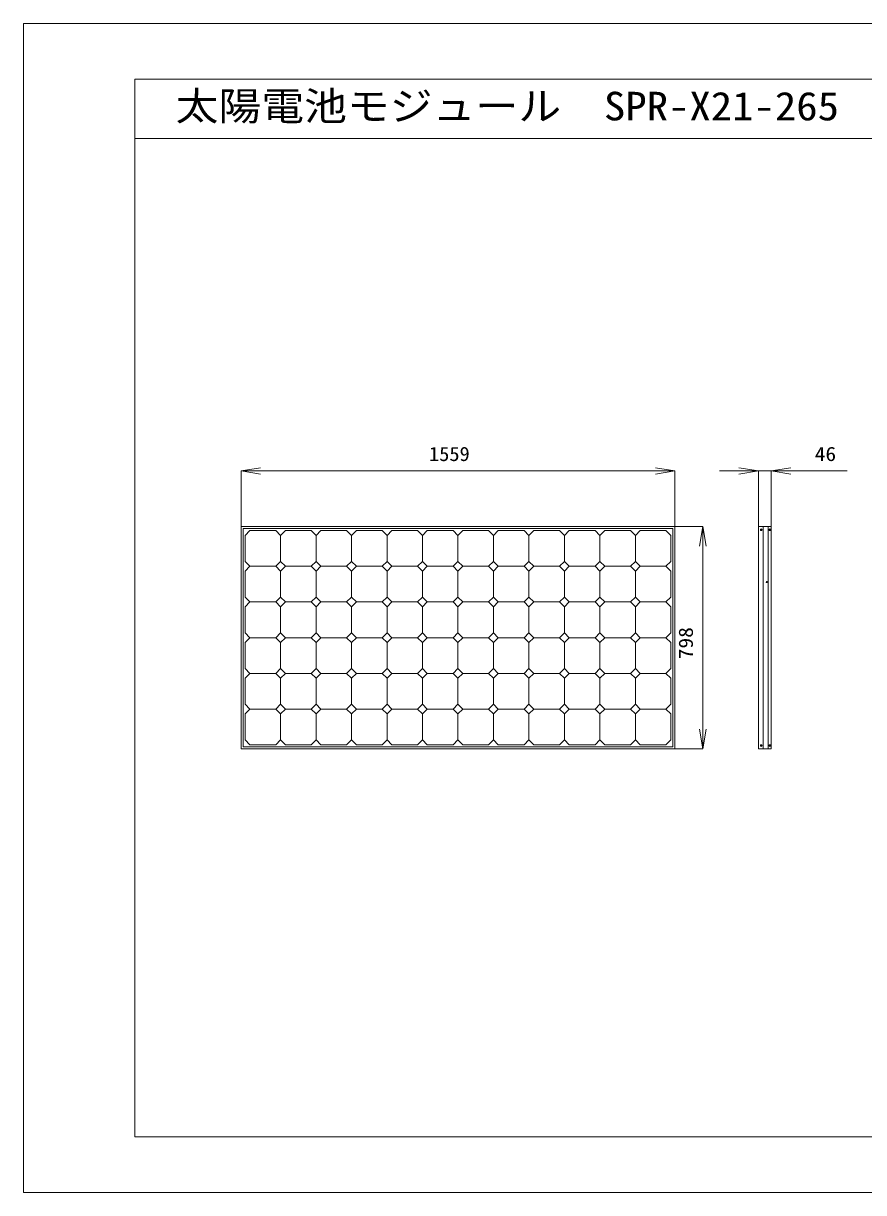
# Model space of a CAD drawing. Units: millimetres, scale not verified. Extents: x -2970 to 2970, y -2100 to 2100.
# Drawn here: x -2970 to 50, y -2100 to 2100 of the extents above; entities that cross this region are included whole.
import ezdxf
from ezdxf.enums import TextEntityAlignment as Align

# ---------------------------------------------------------------- set-up
doc = ezdxf.new("R2010")
doc.units = ezdxf.units.MM
doc.header["$LTSCALE"] = 20
for name, color, linetype, lineweight in [('0-0_0', 7, 'Continuous', 18), ('0-2_用紙枠', 7, 'Continuous', 18), ('0-3_図面枠', 7, 'Continuous', 18)]:
    doc.layers.add(name, color=color, linetype=linetype, lineweight=lineweight)
doc.styles.add('ＭＳ ゴシック', font='')
doc.styles.get('ＭＳ ゴシック').set_extended_font_data('MS Gothic')

msp = doc.modelspace()

# ---------------------------------------------------------------- linework, layer by layer
at = {"layer": '0-0_0'}
for p, q in [((-698.53, 504.06), (-628.53, 492.39)), ((-398.53, 504.06), (-328.53, 492.39)), ((-2187.53, 292.51), (-2187.53, 492.75)), ((-2117.53, 480.72), (-2187.53, 492.39)), ((-698.53, 492.39), (-2117.53, 492.39)), ((-628.53, 292.51), (-628.53, 492.75)), ((-398.53, 492.39), (-468.53, 492.39)), ((-328.53, 292.51), (-328.53, 492.75)), ((-328.53, 492.39), (-282.53, 492.39)), ((-282.53, 292.51), (-282.53, 492.75)), ((-212.53, 480.72), (-282.53, 492.39)), ((-212.53, 492.39), (-9.86, 492.39)), ((-1808.35, 278.04), (-1790.71, 260.82)), ((-635.78, 285.21), (-635.78, -498.43)), ((-628.53, 292.39), (-628.53, -505.61)), ((-628.41, 292.39), (-528.17, 292.39)), ((-540.2, 222.39), (-528.53, 292.39)), ((-319.87, 279.87), (-319.59, 279.58)), ((-319.53, 282.25), (-319.8, 281.91)), ((-319.14, 280.58), (-319.35, 280.58)), ((-319.31, 281.25), (-319.14, 281.2)), ((-318.87, 280.08), (-318.87, 280.31)), ((-318.81, 281.53), (-318.81, 281.74)), ((-318.2, 281.7), (-318.2, 281.47)), ((-318.2, 280.25), (-318.2, 280.08)), ((-317.48, 279.37), (-318.2, 280.08)), ((-317.92, 281.2), (-317.7, 281.2)), ((-317.7, 280.58), (-317.92, 280.58)), ((-317.21, 281.91), (-317.48, 282.2)), ((-317.48, 279.53), (-317.21, 279.87)), ((-311.53, -505.61), (-311.53, 292.39)), ((-293.53, 292.39), (-293.53, -505.61)), ((-288.87, 279.87), (-288.59, 279.58)), ((-288.53, 282.25), (-288.8, 281.91)), ((-288.14, 280.58), (-288.35, 280.58)), ((-288.31, 281.25), (-288.14, 281.2)), ((-287.87, 280.08), (-287.87, 280.31)), ((-287.81, 281.53), (-287.81, 281.74)), ((-287.2, 281.7), (-287.2, 281.47)), ((-287.2, 280.25), (-287.2, 280.08)), ((-286.48, 279.37), (-287.2, 280.08)), ((-286.92, 281.2), (-286.7, 281.2)), ((-286.7, 280.58), (-286.92, 280.58)), ((-286.21, 281.91), (-286.48, 282.2)), ((-286.48, 279.53), (-286.21, 279.87)), ((-528.53, 222.39), (-528.53, -435.61)), ((-1808.35, 149.83), (-1790.71, 132.61)), ((-1808.35, 21.63), (-1790.71, 4.43)), ((-1808.35, -106.58), (-1790.71, -123.78)), ((-1808.35, -234.78), (-1790.71, -251.98)), ((-1808.35, -362.98), (-1790.71, -380.2)), ((-516.87, -435.61), (-528.53, -505.61)), ((-635.78, -498.43), (-2180.27, -498.43)), ((-319.87, -495.13), (-319.59, -495.42)), ((-319.53, -492.75), (-319.8, -493.09)), ((-319.14, -494.42), (-319.35, -494.42)), ((-319.31, -493.75), (-319.14, -493.8)), ((-318.87, -494.92), (-318.87, -494.69)), ((-318.81, -493.47), (-318.81, -493.26)), ((-318.2, -493.3), (-318.2, -493.53)), ((-318.2, -494.75), (-318.2, -494.92)), ((-317.48, -495.63), (-318.2, -494.92)), ((-317.92, -493.8), (-317.7, -493.8)), ((-317.7, -494.42), (-317.92, -494.42)), ((-317.21, -493.09), (-317.48, -492.8)), ((-317.48, -495.47), (-317.21, -495.13)), ((-288.87, -495.13), (-288.59, -495.42)), ((-288.53, -492.75), (-288.8, -493.09)), ((-288.14, -494.42), (-288.35, -494.42)), ((-288.31, -493.75), (-288.14, -493.8)), ((-287.87, -494.92), (-287.87, -494.69)), ((-287.81, -493.47), (-287.81, -493.26)), ((-287.2, -493.3), (-287.2, -493.53)), ((-287.2, -494.75), (-287.2, -494.92)), ((-286.48, -495.63), (-287.2, -494.92)), ((-286.92, -493.8), (-286.7, -493.8)), ((-286.7, -494.42), (-286.92, -494.42)), ((-286.21, -493.09), (-286.48, -492.8)), ((-286.48, -495.47), (-286.21, -495.13)), ((-628.41, -505.61), (-528.17, -505.61))]:
    msp.add_line(p, q, dxfattribs=at)
for points in [[(-2117.53, 504.06), (-2187.53, 492.39), (-2117.53, 492.39)], [(-212.53, 504.06), (-282.53, 492.39), (-212.53, 492.39)], [(-698.53, 480.72), (-628.53, 492.39), (-698.53, 492.39)], [(-398.53, 480.72), (-328.53, 492.39), (-398.53, 492.39)], [(-628.53, -505.61), (-2187.53, -505.61), (-2187.53, 292.39), (-628.53, 292.39)], [(-2180.27, -498.43), (-2180.27, 285.21), (-635.78, 285.21)], [(-1808.35, 149.83), (-1900.93, 149.83), (-1918.26, 167.03), (-1918.26, 260.82), (-1900.93, 278.04), (-1808.35, 278.04)], [(-1790.71, 260.82), (-1790.71, 167.03), (-1808.35, 149.83)], [(-516.87, 222.39), (-528.53, 292.39), (-528.53, 222.39)], [(-318.81, 281.75), (-319.53, 282.42), (-320.02, 281.97), (-319.31, 281.25)], [(-320.02, 281.97), (-319.81, 281.91), (-319.14, 281.2)], [(-319.36, 280.58), (-320.02, 279.87), (-319.58, 279.41), (-318.87, 280.08)], [(-320.02, 279.87), (-319.86, 279.87), (-319.14, 280.58)], [(-319.58, 279.41), (-319.58, 279.58), (-318.87, 280.31)], [(-319.53, 282.42), (-319.53, 282.25), (-318.81, 281.53)], [(-319.36, 280.58), (-319.19, 280.91), (-319.31, 281.25)], [(-318.2, 280.25), (-318.24, 280.31), (-318.36, 280.37), (-318.41, 280.41), (-318.59, 280.41), (-318.69, 280.37), (-318.75, 280.37), (-318.86, 280.31)], [(-318.2, 280.08), (-318.54, 280.2), (-318.86, 280.08)], [(-318.81, 281.75), (-318.48, 281.58), (-318.2, 281.7)], [(-317.7, 281.2), (-316.98, 281.91), (-317.48, 282.37), (-318.2, 281.7)], [(-317.48, 282.37), (-317.48, 282.2), (-318.2, 281.47)], [(-317.48, 279.37), (-317.48, 279.53), (-318.2, 280.25)], [(-316.97, 281.91), (-317.2, 281.91), (-317.92, 281.2)], [(-317.03, 279.87), (-317.21, 279.87), (-317.92, 280.58)], [(-317.7, 281.2), (-317.8, 280.87), (-317.7, 280.57)], [(-317.48, 279.37), (-317.03, 279.87), (-317.69, 280.58)], [(-287.81, 281.75), (-288.53, 282.42), (-289.02, 281.97), (-288.31, 281.25)], [(-289.02, 281.97), (-288.81, 281.91), (-288.14, 281.2)], [(-288.36, 280.58), (-289.02, 279.87), (-288.58, 279.41), (-287.87, 280.08)], [(-289.02, 279.87), (-288.86, 279.87), (-288.14, 280.58)], [(-288.58, 279.41), (-288.58, 279.58), (-287.87, 280.31)], [(-288.53, 282.42), (-288.53, 282.25), (-287.81, 281.53)], [(-288.36, 280.58), (-288.19, 280.91), (-288.31, 281.25)], [(-287.2, 280.25), (-287.24, 280.31), (-287.36, 280.37), (-287.41, 280.41), (-287.59, 280.41), (-287.69, 280.37), (-287.75, 280.37), (-287.86, 280.31)], [(-287.2, 280.08), (-287.54, 280.2), (-287.86, 280.08)], [(-287.81, 281.75), (-287.48, 281.58), (-287.2, 281.7)], [(-286.7, 281.2), (-285.98, 281.91), (-286.48, 282.37), (-287.2, 281.7)], [(-286.48, 282.37), (-286.48, 282.2), (-287.2, 281.47)], [(-286.48, 279.37), (-286.48, 279.53), (-287.2, 280.25)], [(-285.97, 281.91), (-286.2, 281.91), (-286.92, 281.2)], [(-286.03, 279.87), (-286.21, 279.87), (-286.92, 280.58)], [(-286.7, 281.2), (-286.8, 280.87), (-286.7, 280.57)], [(-286.48, 279.37), (-286.03, 279.87), (-286.69, 280.58)], [(-1808.35, 21.63), (-1900.93, 21.63), (-1918.26, 38.83), (-1918.26, 132.61), (-1900.93, 149.83), (-1808.35, 149.83)], [(-1790.71, 132.61), (-1790.71, 38.83), (-1808.35, 21.63)], [(-1808.35, -106.58), (-1900.93, -106.58), (-1918.26, -89.37), (-1918.26, 4.43), (-1900.93, 21.63), (-1808.35, 21.63)], [(-1790.71, 4.43), (-1790.71, -89.37), (-1808.35, -106.58)], [(-1808.35, -234.78), (-1900.93, -234.78), (-1918.26, -217.58), (-1918.26, -123.78), (-1900.93, -106.58), (-1808.35, -106.58)], [(-1790.71, -123.78), (-1790.71, -217.58), (-1808.35, -234.78)], [(-1808.35, -362.98), (-1900.93, -362.98), (-1918.26, -345.78), (-1918.26, -251.98), (-1900.93, -234.78), (-1808.35, -234.78)], [(-1790.71, -251.98), (-1790.71, -345.78), (-1808.35, -362.98)], [(-1808.35, -491.19), (-1900.93, -491.19), (-1918.26, -473.98), (-1918.26, -380.2), (-1900.93, -362.98), (-1808.35, -362.98)], [(-1790.71, -380.2), (-1790.71, -473.98), (-1808.35, -491.19)], [(-540.2, -435.61), (-528.53, -505.61), (-528.53, -435.61)], [(-318.81, -493.25), (-319.53, -492.58), (-320.02, -493.03), (-319.31, -493.75)], [(-320.02, -493.03), (-319.81, -493.09), (-319.14, -493.8)], [(-319.36, -494.42), (-320.02, -495.13), (-319.58, -495.59), (-318.87, -494.92)], [(-320.02, -495.13), (-319.86, -495.13), (-319.14, -494.42)], [(-319.58, -495.59), (-319.58, -495.42), (-318.87, -494.69)], [(-319.53, -492.58), (-319.53, -492.75), (-318.81, -493.47)], [(-319.36, -494.42), (-319.19, -494.09), (-319.31, -493.75)], [(-318.2, -494.75), (-318.24, -494.69), (-318.36, -494.63), (-318.41, -494.59), (-318.59, -494.59), (-318.69, -494.63), (-318.75, -494.63), (-318.86, -494.69)], [(-318.2, -494.92), (-318.54, -494.8), (-318.86, -494.92)], [(-318.81, -493.25), (-318.48, -493.42), (-318.2, -493.3)], [(-317.7, -493.8), (-316.98, -493.09), (-317.48, -492.63), (-318.2, -493.3)], [(-317.48, -492.63), (-317.48, -492.8), (-318.2, -493.53)], [(-317.48, -495.63), (-317.48, -495.47), (-318.2, -494.75)], [(-316.97, -493.09), (-317.2, -493.09), (-317.92, -493.8)], [(-317.03, -495.13), (-317.21, -495.13), (-317.92, -494.42)], [(-317.7, -493.8), (-317.8, -494.13), (-317.7, -494.43)], [(-317.48, -495.63), (-317.03, -495.13), (-317.69, -494.42)], [(-287.81, -493.25), (-288.53, -492.58), (-289.02, -493.03), (-288.31, -493.75)], [(-289.02, -493.03), (-288.81, -493.09), (-288.14, -493.8)], [(-288.36, -494.42), (-289.02, -495.13), (-288.58, -495.59), (-287.87, -494.92)], [(-289.02, -495.13), (-288.86, -495.13), (-288.14, -494.42)], [(-288.58, -495.59), (-288.58, -495.42), (-287.87, -494.69)], [(-288.53, -492.58), (-288.53, -492.75), (-287.81, -493.47)], [(-288.36, -494.42), (-288.19, -494.09), (-288.31, -493.75)], [(-287.2, -494.75), (-287.24, -494.69), (-287.36, -494.63), (-287.41, -494.59), (-287.59, -494.59), (-287.69, -494.63), (-287.75, -494.63), (-287.86, -494.69)], [(-287.2, -494.92), (-287.54, -494.8), (-287.86, -494.92)], [(-287.81, -493.25), (-287.48, -493.42), (-287.2, -493.3)], [(-286.7, -493.8), (-285.98, -493.09), (-286.48, -492.63), (-287.2, -493.3)], [(-286.48, -492.63), (-286.48, -492.8), (-287.2, -493.53)], [(-286.48, -495.63), (-286.48, -495.47), (-287.2, -494.75)], [(-285.97, -493.09), (-286.2, -493.09), (-286.92, -493.8)], [(-286.03, -495.13), (-286.21, -495.13), (-286.92, -494.42)], [(-286.7, -493.8), (-286.8, -494.13), (-286.7, -494.43)], [(-286.48, -495.63), (-286.03, -495.13), (-286.69, -494.42)]]:
    msp.add_lwpolyline(points, dxfattribs=at)
for points in [[(-2045.71, 260.82), (-2045.71, 167.03), (-2063.35, 149.83), (-2155.95, 149.83), (-2173.3, 167.03), (-2173.3, 260.82), (-2155.95, 278.04), (-2063.35, 278.04)], [(-1918.19, 260.82), (-1918.19, 167.03), (-1935.85, 149.83), (-2028.43, 149.83), (-2045.8, 167.03), (-2045.8, 260.82), (-2028.43, 278.04), (-1935.85, 278.04)], [(-1663.18, 260.82), (-1663.18, 167.03), (-1680.79, 149.83), (-1773.43, 149.83), (-1790.74, 167.03), (-1790.74, 260.82), (-1773.43, 278.04), (-1680.79, 278.04)], [(-1535.65, 260.82), (-1535.65, 167.03), (-1553.31, 149.83), (-1645.92, 149.83), (-1663.24, 167.03), (-1663.24, 260.82), (-1645.92, 278.04), (-1553.31, 278.04)], [(-1408.18, 260.82), (-1408.18, 167.03), (-1425.82, 149.83), (-1518.38, 149.83), (-1535.74, 167.03), (-1535.74, 260.82), (-1518.38, 278.04), (-1425.82, 278.04)], [(-1280.62, 260.82), (-1280.62, 167.03), (-1298.26, 149.83), (-1390.86, 149.83), (-1408.22, 167.03), (-1408.22, 260.82), (-1390.86, 278.04), (-1298.26, 278.04)], [(-1153.1, 260.82), (-1153.1, 167.03), (-1170.76, 149.83), (-1263.36, 149.83), (-1280.71, 167.03), (-1280.71, 260.82), (-1263.36, 278.04), (-1170.76, 278.04)], [(-1025.62, 260.82), (-1025.62, 167.03), (-1043.26, 149.83), (-1135.86, 149.83), (-1153.17, 167.03), (-1153.17, 260.82), (-1135.86, 278.04), (-1043.26, 278.04)], [(-898.1, 260.82), (-898.1, 167.03), (-915.74, 149.83), (-1008.34, 149.83), (-1025.65, 167.03), (-1025.65, 260.82), (-1008.34, 278.04), (-915.74, 278.04)], [(-770.57, 260.82), (-770.57, 167.03), (-788.22, 149.83), (-880.83, 149.83), (-898.15, 167.03), (-898.15, 260.82), (-880.83, 278.04), (-788.22, 278.04)], [(-643.05, 260.82), (-643.05, 167.03), (-660.73, 149.83), (-753.3, 149.83), (-770.65, 167.03), (-770.65, 260.82), (-753.3, 278.04), (-660.73, 278.04)], [(-282.53, 292.39), (-282.53, -505.61), (-328.53, -505.61), (-328.53, 292.39)], [(-2045.71, 132.61), (-2045.71, 38.83), (-2063.35, 21.63), (-2155.95, 21.63), (-2173.3, 38.83), (-2173.3, 132.61), (-2155.95, 149.83), (-2063.35, 149.83)], [(-1918.19, 132.61), (-1918.19, 38.83), (-1935.85, 21.63), (-2028.43, 21.63), (-2045.8, 38.83), (-2045.8, 132.61), (-2028.43, 149.83), (-1935.85, 149.83)], [(-1663.18, 132.61), (-1663.18, 38.83), (-1680.79, 21.63), (-1773.43, 21.63), (-1790.74, 38.83), (-1790.74, 132.61), (-1773.43, 149.83), (-1680.79, 149.83)], [(-1535.65, 132.61), (-1535.65, 38.83), (-1553.31, 21.63), (-1645.92, 21.63), (-1663.24, 38.83), (-1663.24, 132.61), (-1645.92, 149.83), (-1553.31, 149.83)], [(-1408.18, 132.61), (-1408.18, 38.83), (-1425.82, 21.63), (-1518.38, 21.63), (-1535.74, 38.83), (-1535.74, 132.61), (-1518.38, 149.83), (-1425.82, 149.83)], [(-1280.62, 132.61), (-1280.62, 38.83), (-1298.26, 21.63), (-1390.86, 21.63), (-1408.22, 38.83), (-1408.22, 132.61), (-1390.86, 149.83), (-1298.26, 149.83)], [(-1153.1, 132.61), (-1153.1, 38.83), (-1170.76, 21.63), (-1263.36, 21.63), (-1280.71, 38.83), (-1280.71, 132.61), (-1263.36, 149.83), (-1170.76, 149.83)], [(-1025.62, 132.61), (-1025.62, 38.83), (-1043.26, 21.63), (-1135.86, 21.63), (-1153.17, 38.83), (-1153.17, 132.61), (-1135.86, 149.83), (-1043.26, 149.83)], [(-898.1, 132.61), (-898.1, 38.83), (-915.74, 21.63), (-1008.34, 21.63), (-1025.65, 38.83), (-1025.65, 132.61), (-1008.34, 149.83), (-915.74, 149.83)], [(-770.57, 132.61), (-770.57, 38.83), (-788.22, 21.63), (-880.83, 21.63), (-898.15, 38.83), (-898.15, 132.61), (-880.83, 149.83), (-788.22, 149.83)], [(-643.05, 132.61), (-643.05, 38.83), (-660.73, 21.63), (-753.3, 21.63), (-770.65, 38.83), (-770.65, 132.61), (-753.3, 149.83), (-660.73, 149.83)], [(-2045.71, 4.43), (-2045.71, -89.37), (-2063.35, -106.58), (-2155.95, -106.58), (-2173.3, -89.37), (-2173.3, 4.43), (-2155.95, 21.63), (-2063.35, 21.63)], [(-1918.19, 4.43), (-1918.19, -89.37), (-1935.85, -106.58), (-2028.43, -106.58), (-2045.8, -89.37), (-2045.8, 4.43), (-2028.43, 21.63), (-1935.85, 21.63)], [(-1663.18, 4.43), (-1663.18, -89.37), (-1680.79, -106.58), (-1773.43, -106.58), (-1790.74, -89.37), (-1790.74, 4.43), (-1773.43, 21.63), (-1680.79, 21.63)], [(-1535.65, 4.43), (-1535.65, -89.37), (-1553.31, -106.58), (-1645.92, -106.58), (-1663.24, -89.37), (-1663.24, 4.43), (-1645.92, 21.63), (-1553.31, 21.63)], [(-1408.18, 4.43), (-1408.18, -89.37), (-1425.82, -106.58), (-1518.38, -106.58), (-1535.74, -89.37), (-1535.74, 4.43), (-1518.38, 21.63), (-1425.82, 21.63)], [(-1280.62, 4.43), (-1280.62, -89.37), (-1298.26, -106.58), (-1390.86, -106.58), (-1408.22, -89.37), (-1408.22, 4.43), (-1390.86, 21.63), (-1298.26, 21.63)], [(-1153.1, 4.43), (-1153.1, -89.37), (-1170.76, -106.58), (-1263.36, -106.58), (-1280.71, -89.37), (-1280.71, 4.43), (-1263.36, 21.63), (-1170.76, 21.63)], [(-1025.62, 4.43), (-1025.62, -89.37), (-1043.26, -106.58), (-1135.86, -106.58), (-1153.17, -89.37), (-1153.17, 4.43), (-1135.86, 21.63), (-1043.26, 21.63)], [(-898.1, 4.43), (-898.1, -89.37), (-915.74, -106.58), (-1008.34, -106.58), (-1025.65, -89.37), (-1025.65, 4.43), (-1008.34, 21.63), (-915.74, 21.63)], [(-770.57, 4.43), (-770.57, -89.37), (-788.22, -106.58), (-880.83, -106.58), (-898.15, -89.37), (-898.15, 4.43), (-880.83, 21.63), (-788.22, 21.63)], [(-643.05, 4.43), (-643.05, -89.37), (-660.73, -106.58), (-753.3, -106.58), (-770.65, -89.37), (-770.65, 4.43), (-753.3, 21.63), (-660.73, 21.63)], [(-2045.71, -123.78), (-2045.71, -217.58), (-2063.35, -234.78), (-2155.95, -234.78), (-2173.3, -217.58), (-2173.3, -123.78), (-2155.95, -106.58), (-2063.35, -106.58)], [(-1918.19, -123.78), (-1918.19, -217.58), (-1935.85, -234.78), (-2028.43, -234.78), (-2045.8, -217.58), (-2045.8, -123.78), (-2028.43, -106.58), (-1935.85, -106.58)], [(-1663.18, -123.78), (-1663.18, -217.58), (-1680.79, -234.78), (-1773.43, -234.78), (-1790.74, -217.58), (-1790.74, -123.78), (-1773.43, -106.58), (-1680.79, -106.58)], [(-1535.65, -123.78), (-1535.65, -217.58), (-1553.31, -234.78), (-1645.92, -234.78), (-1663.24, -217.58), (-1663.24, -123.78), (-1645.92, -106.58), (-1553.31, -106.58)], [(-1408.18, -123.78), (-1408.18, -217.58), (-1425.82, -234.78), (-1518.38, -234.78), (-1535.74, -217.58), (-1535.74, -123.78), (-1518.38, -106.58), (-1425.82, -106.58)], [(-1280.62, -123.78), (-1280.62, -217.58), (-1298.26, -234.78), (-1390.86, -234.78), (-1408.22, -217.58), (-1408.22, -123.78), (-1390.86, -106.58), (-1298.26, -106.58)], [(-1153.1, -123.78), (-1153.1, -217.58), (-1170.76, -234.78), (-1263.36, -234.78), (-1280.71, -217.58), (-1280.71, -123.78), (-1263.36, -106.58), (-1170.76, -106.58)], [(-1025.62, -123.78), (-1025.62, -217.58), (-1043.26, -234.78), (-1135.86, -234.78), (-1153.17, -217.58), (-1153.17, -123.78), (-1135.86, -106.58), (-1043.26, -106.58)], [(-898.1, -123.78), (-898.1, -217.58), (-915.74, -234.78), (-1008.34, -234.78), (-1025.65, -217.58), (-1025.65, -123.78), (-1008.34, -106.58), (-915.74, -106.58)], [(-770.57, -123.78), (-770.57, -217.58), (-788.22, -234.78), (-880.83, -234.78), (-898.15, -217.58), (-898.15, -123.78), (-880.83, -106.58), (-788.22, -106.58)], [(-643.05, -123.78), (-643.05, -217.58), (-660.73, -234.78), (-753.3, -234.78), (-770.65, -217.58), (-770.65, -123.78), (-753.3, -106.58), (-660.73, -106.58)], [(-2045.71, -251.98), (-2045.71, -345.78), (-2063.35, -362.98), (-2155.95, -362.98), (-2173.3, -345.78), (-2173.3, -251.98), (-2155.95, -234.78), (-2063.35, -234.78)], [(-1918.19, -251.98), (-1918.19, -345.78), (-1935.85, -362.98), (-2028.43, -362.98), (-2045.8, -345.78), (-2045.8, -251.98), (-2028.43, -234.78), (-1935.85, -234.78)], [(-1663.18, -251.98), (-1663.18, -345.78), (-1680.79, -362.98), (-1773.43, -362.98), (-1790.74, -345.78), (-1790.74, -251.98), (-1773.43, -234.78), (-1680.79, -234.78)], [(-1535.65, -251.98), (-1535.65, -345.78), (-1553.31, -362.98), (-1645.92, -362.98), (-1663.24, -345.78), (-1663.24, -251.98), (-1645.92, -234.78), (-1553.31, -234.78)], [(-1408.18, -251.98), (-1408.18, -345.78), (-1425.82, -362.98), (-1518.38, -362.98), (-1535.74, -345.78), (-1535.74, -251.98), (-1518.38, -234.78), (-1425.82, -234.78)], [(-1280.62, -251.98), (-1280.62, -345.78), (-1298.26, -362.98), (-1390.86, -362.98), (-1408.22, -345.78), (-1408.22, -251.98), (-1390.86, -234.78), (-1298.26, -234.78)], [(-1153.1, -251.98), (-1153.1, -345.78), (-1170.76, -362.98), (-1263.36, -362.98), (-1280.71, -345.78), (-1280.71, -251.98), (-1263.36, -234.78), (-1170.76, -234.78)], [(-1025.62, -251.98), (-1025.62, -345.78), (-1043.26, -362.98), (-1135.86, -362.98), (-1153.17, -345.78), (-1153.17, -251.98), (-1135.86, -234.78), (-1043.26, -234.78)], [(-898.1, -251.98), (-898.1, -345.78), (-915.74, -362.98), (-1008.34, -362.98), (-1025.65, -345.78), (-1025.65, -251.98), (-1008.34, -234.78), (-915.74, -234.78)], [(-770.57, -251.98), (-770.57, -345.78), (-788.22, -362.98), (-880.83, -362.98), (-898.15, -345.78), (-898.15, -251.98), (-880.83, -234.78), (-788.22, -234.78)], [(-643.05, -251.98), (-643.05, -345.78), (-660.73, -362.98), (-753.3, -362.98), (-770.65, -345.78), (-770.65, -251.98), (-753.3, -234.78), (-660.73, -234.78)], [(-2045.71, -380.2), (-2045.71, -473.98), (-2063.35, -491.19), (-2155.95, -491.19), (-2173.3, -473.98), (-2173.3, -380.2), (-2155.95, -362.98), (-2063.35, -362.98)], [(-1918.19, -380.2), (-1918.19, -473.98), (-1935.85, -491.19), (-2028.43, -491.19), (-2045.8, -473.98), (-2045.8, -380.2), (-2028.43, -362.98), (-1935.85, -362.98)], [(-1663.18, -380.2), (-1663.18, -473.98), (-1680.79, -491.19), (-1773.43, -491.19), (-1790.74, -473.98), (-1790.74, -380.2), (-1773.43, -362.98), (-1680.79, -362.98)], [(-1535.65, -380.2), (-1535.65, -473.98), (-1553.31, -491.19), (-1645.92, -491.19), (-1663.24, -473.98), (-1663.24, -380.2), (-1645.92, -362.98), (-1553.31, -362.98)], [(-1408.18, -380.2), (-1408.18, -473.98), (-1425.82, -491.19), (-1518.38, -491.19), (-1535.74, -473.98), (-1535.74, -380.2), (-1518.38, -362.98), (-1425.82, -362.98)], [(-1280.62, -380.2), (-1280.62, -473.98), (-1298.26, -491.19), (-1390.86, -491.19), (-1408.22, -473.98), (-1408.22, -380.2), (-1390.86, -362.98), (-1298.26, -362.98)], [(-1153.1, -380.2), (-1153.1, -473.98), (-1170.76, -491.19), (-1263.36, -491.19), (-1280.71, -473.98), (-1280.71, -380.2), (-1263.36, -362.98), (-1170.76, -362.98)], [(-1025.62, -380.2), (-1025.62, -473.98), (-1043.26, -491.19), (-1135.86, -491.19), (-1153.17, -473.98), (-1153.17, -380.2), (-1135.86, -362.98), (-1043.26, -362.98)], [(-898.1, -380.2), (-898.1, -473.98), (-915.74, -491.19), (-1008.34, -491.19), (-1025.65, -473.98), (-1025.65, -380.2), (-1008.34, -362.98), (-915.74, -362.98)], [(-770.57, -380.2), (-770.57, -473.98), (-788.22, -491.19), (-880.83, -491.19), (-898.15, -473.98), (-898.15, -380.2), (-880.83, -362.98), (-788.22, -362.98)], [(-643.05, -380.2), (-643.05, -473.98), (-660.73, -491.19), (-753.3, -491.19), (-770.65, -473.98), (-770.65, -380.2), (-753.3, -362.98), (-660.73, -362.98)]]:
    msp.add_lwpolyline(points, close=True, dxfattribs=at)
for centre, radius in [((-318.53, 280.89), 3), ((-287.53, 280.89), 3), ((-298.53, 93.39), 2), ((-318.53, -494.11), 3), ((-287.53, -494.11), 3)]:
    msp.add_circle(centre, radius, dxfattribs=at)
at = {"layer": '0-2_用紙枠'}
msp.add_lwpolyline([(-2970, -2100), (2970, -2100), (2970, 2100), (-2970, 2100)], close=True, dxfattribs=at)
at = {"layer": '0-3_図面枠'}
msp.add_line((2770, 1686.78), (-2570, 1686.78), dxfattribs=at)
msp.add_lwpolyline([(2770, -1900), (2770, 1900), (-2570, 1900), (-2570, -1900)], close=True, dxfattribs=at)

# ---------------------------------------------------------------- texts
at = {"layer": '0-0_0', "style": 'ＭＳ ゴシック'}
for s, width, p in [('1559', 1.05, (-1512.44, 512.39)), ('46', 1.1, (-126.11, 512.39))]:
    msp.add_text(s, height=51.32, dxfattribs=dict(at, width=width)).set_placement(p, align=Align.BOTTOM_LEFT)
at = {"layer": '0-0_0', "style": 'ＭＳ ゴシック', "width": 1.1}
msp.add_text('798', height=51.32, rotation=90, dxfattribs=at).set_placement((-548.53, -183.97), align=Align.BOTTOM_LEFT)
at = {"layer": '0-3_図面枠', "style": 'ＭＳ ゴシック', "width": 1.1}
msp.add_text('太陽電池モジュール\u3000SPR-X21-265', height=102.6, dxfattribs=at).set_placement((-2422.96, 1720.82), align=Align.BOTTOM_LEFT)

doc.saveas('drawing.dxf')
